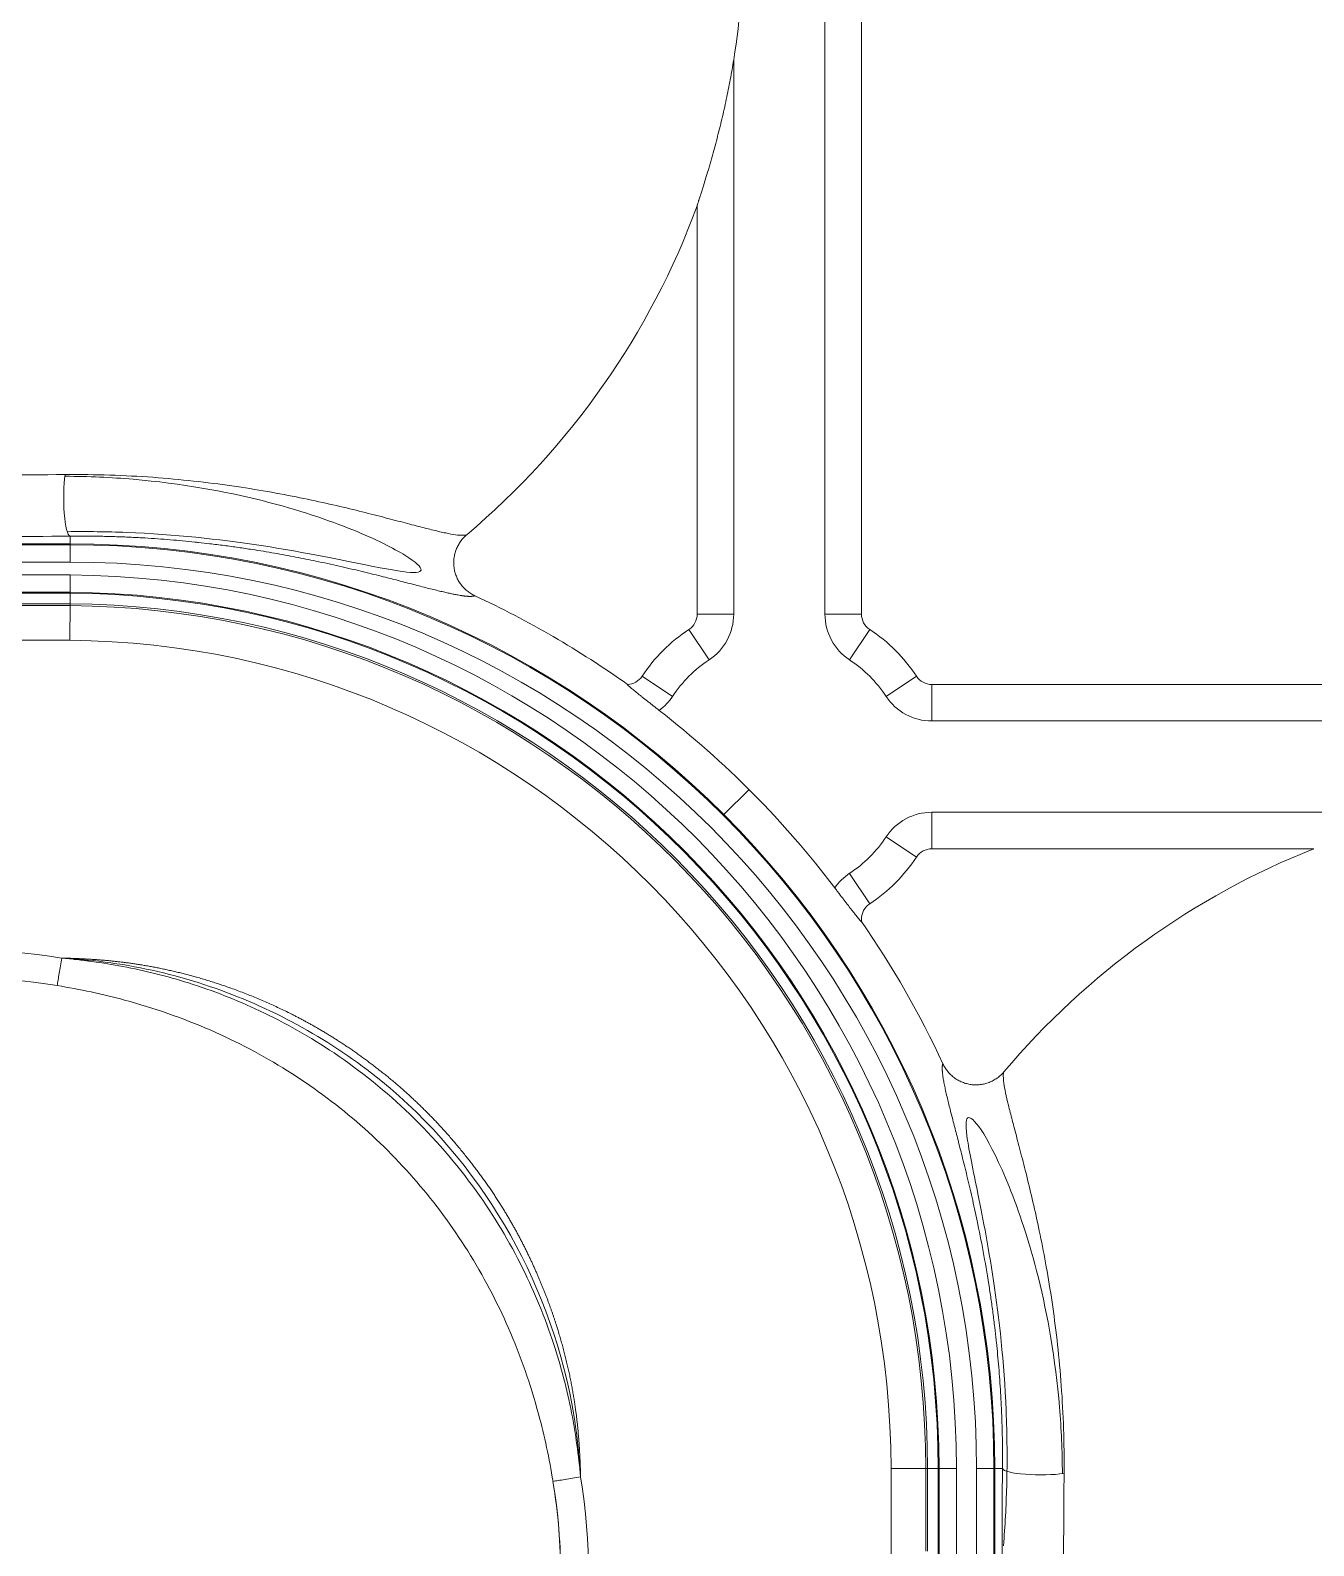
# Model space of a CAD drawing. Header units: millimetres. Extents: x 409 to 2276, y 1039 to 1674.
# Drawn here: x 1750.04 to 1785.18, y 1463.05 to 1504.55 of the extents above; entities that cross this region are included whole.
import ezdxf

# ---------------------------------------------------------------- set-up
doc = ezdxf.new("R2010")
doc.units = ezdxf.units.MM
doc.layers.add('粗实线层', color=7, linetype='Continuous', lineweight=35)

msp = doc.modelspace()

# ---------------------------------------------------------------- linework, layer by layer
at = {"layer": '粗实线层', "lineweight": 20}
for p, q in [((1771.8, 1488.56), (1771.8, 1521.94)), ((1772.8, 1488.56), (1772.8, 1521.94)), ((1769.3, 1488.56), (1769.3, 1503.745)), ((1768.3, 1488.56), (1768.3, 1499.744)), ((1751.126, 1490.486), (1743.091, 1490.486)), ((1743.091, 1490.462), (1751.126, 1490.462)), ((1751.126, 1490.486), (1751.126, 1490.697)), ((1751.126, 1489.987), (1751.126, 1490.486)), ((1751.126, 1489.987), (1743.091, 1489.987)), ((1751.132, 1489.636), (1742.53, 1489.636)), ((1751.127, 1489.137), (1751.127, 1489.636)), ((1742.53, 1489.162), (1751.127, 1489.162)), ((1751.127, 1489.137), (1742.53, 1489.137)), ((1751.127, 1489.137), (1751.126, 1488.844)), ((1751.126, 1488.795), (1742.778, 1488.795)), ((1742.784, 1488.844), (1751.126, 1488.844)), ((1751.118, 1487.846), (1751.126, 1488.844)), ((1768.3, 1488.56), (1769.3, 1488.56)), ((1771.8, 1488.56), (1772.8, 1488.56)), ((1768.075, 1488.143), (1768.625, 1487.308)), ((1772.475, 1487.308), (1773.025, 1488.143)), ((1742.784, 1487.846), (1751.118, 1487.846)), ((1766.792, 1486.859), (1767.627, 1486.309)), ((1773.473, 1486.309), (1774.308, 1486.859)), ((1805.85, 1486.634), (1774.726, 1486.634)), ((1774.726, 1485.634), (1774.726, 1486.634)), ((1805.85, 1485.634), (1774.726, 1485.634)), ((1769.034, 1483.069), (1769.72, 1483.755)), ((1774.726, 1483.134), (1774.726, 1482.134)), ((1774.726, 1483.134), (1788.641, 1483.134)), ((1773.473, 1482.459), (1774.308, 1481.909)), ((1774.726, 1482.134), (1785.185, 1482.134)), ((1772.475, 1481.461), (1773.025, 1480.626)), ((1773.611, 1465.161), (1774.61, 1465.161)), ((1773.611, 1465.161), (1773.611, 1462.376)), ((1774.56, 1465.161), (1774.56, 1462.895)), ((1774.61, 1465.161), (1774.61, 1462.895)), ((1774.902, 1465.161), (1774.61, 1465.161)), ((1774.902, 1465.161), (1775.401, 1465.161)), ((1774.902, 1414.161), (1774.902, 1465.161)), ((1774.927, 1465.161), (1774.927, 1414.161)), ((1775.401, 1414.161), (1775.401, 1465.161)), ((1775.952, 1414.161), (1775.952, 1465.161)), ((1775.952, 1465.161), (1776.452, 1465.161)), ((1776.427, 1465.161), (1776.427, 1414.161)), ((1776.452, 1465.161), (1776.662, 1465.161)), ((1776.452, 1414.161), (1776.452, 1465.161))]:
    msp.add_line(p, q, dxfattribs=at)
for centre, radius, start, end in [((1750.626, 1464.661), 81.183, 0, 90), ((1750.626, 1464.661), 81.157, 0, 90), ((1750.626, 1464.661), 80.657, 0, 90), ((1750.626, 1464.661), 80.158, 0, 90), ((1750.626, 1464.661), 79.683, 0, 90), ((1750.626, 1464.661), 79.659, 0, 90), ((1750.626, 1464.661), 79.603, 0, 90), ((1750.626, 1464.661), 79.579, 0, 90), ((1750.626, 1464.661), 79.104, 0, 90), ((1750.626, 1464.661), 71.5, 0, 90), ((1750.626, 1464.661), 70, 0, 90), ((1750.626, 1464.661), 70, 360, 90), ((1750.626, 1464.661), 66, 0, 90), ((1748.126, 1507.161), 21.448, 350.8348, 0), ((1748.126, 1507.161), 21.494, 310.1627, 339.8127), ((1751.126, 1465.161), 25.325, 0, 90), ((1751.126, 1465.161), 25.3, 0, 90), ((1751.126, 1465.161), 24.826, 0, 90), ((1750.925, 1465.161), 24.476, 0, 89.5176), ((1750.925, 1465.161), 24.001, 0, 89.5177), ((1750.925, 1465.161), 23.976, 0, 89.5172), ((1750.925, 1465.161), 23.684, 0, 89.5143), ((1750.925, 1465.161), 23.634, 0, 89.5143), ((1751.126, 1465.161), 26.349, 54.5859, 65.1195), ((1767.8, 1488.56), 0.5, 303.367, 360), ((1767.8, 1488.56), 1.5, 303.367, 360), ((1773.3, 1488.56), 1.5, 180, 236.633), ((1773.3, 1488.56), 0.5, 180, 236.633), ((1770.55, 1484.384), 4.5, 123.367, 146.633), ((1770.55, 1484.384), 4.5, 33.367, 56.633), ((1750.925, 1465.161), 22.685, 0, 89.5134), ((1770.55, 1484.384), 3.5, 123.367, 146.633), ((1770.55, 1484.384), 3.5, 33.367, 56.633), ((1766.374, 1487.134), 0.5, 272.3531, 326.633), ((1774.726, 1487.134), 0.5, 213.367, 270), ((1766.374, 1487.134), 1.5, 306.2683, 326.633), ((1774.726, 1487.134), 1.5, 213.367, 270), ((1751.126, 1465.161), 26.296, 37.2132, 52.1498), ((1774.726, 1481.634), 1.5, 90, 146.633), ((1770.55, 1484.384), 3.5, 303.367, 326.633), ((1774.726, 1481.634), 0.5, 90, 146.633), ((1793.126, 1462.161), 21.494, 111.6831, 139.8373), ((1770.55, 1484.384), 4.5, 303.367, 326.633), ((1773.3, 1480.209), 1.5, 123.367, 145.2034), ((1773.3, 1480.209), 0.5, 123.367, 180), ((1751.126, 1465.161), 26.349, 24.8805, 34.6562), ((1748.126, 1462.161), 17.205, 80.7357, 98.8461), ((1748.126, 1462.161), 16.44, 80.7353, 98.8461), ((1748.126, 1462.161), 16.44, 80.7357, 98.8461), ((1748.126, 1462.161), 16.44, 351.1539, 9.2643), ((1748.126, 1462.161), 16.44, 0, 9.2643), ((1748.126, 1462.161), 17.205, 351.1539, 9.2643)]:
    msp.add_arc(centre, radius, start, end, dxfattribs=at)
for centre, major_axis, ratio, start_param, end_param in [((1748.126, 1493.226), (16.356, 0), 0.052336, 4.419719, 4.888567), ((1751.126, 1491.695), (0.009, -1), 0.175028, 3.952861, 6.230004), ((1748.126, 1491.579), (17.117, 0), 0.052336, 4.419719, 4.888567), ((1777.544, 1462.161), (0, -17.117), 0.052336, 4.536211, 6.003218), ((1777.661, 1465.161), (-1, 0.009), 0.175028, 0.053181, 2.330324), ((1779.191, 1462.161), (0, -16.356), 0.052336, 4.536211, 4.712389)]:
    msp.add_ellipse(centre, major_axis=major_axis, ratio=ratio, start_param=start_param, end_param=end_param, dxfattribs=at)
for points, degree, knots in [([(1768.3, 1499.744), (1768.3, 1499.745), (1768.301, 1499.749), (1768.303, 1499.758), (1768.304, 1499.762), (1768.307, 1499.77), (1768.308, 1499.774), (1768.312, 1499.789), (1768.316, 1499.8), (1768.323, 1499.825), (1768.328, 1499.839), (1768.335, 1499.861), (1768.337, 1499.869), (1768.342, 1499.884), (1768.345, 1499.892), (1768.352, 1499.916), (1768.358, 1499.933), (1768.374, 1499.985), (1768.386, 1500.021), (1768.404, 1500.077), (1768.41, 1500.097), (1768.422, 1500.135), (1768.429, 1500.155), (1768.447, 1500.214), (1768.46, 1500.254), (1768.498, 1500.375), (1768.524, 1500.458), (1768.575, 1500.626), (1768.6, 1500.711), (1768.638, 1500.841), (1768.651, 1500.884), (1768.676, 1500.972), (1768.689, 1501.015), (1768.726, 1501.146), (1768.75, 1501.234), (1768.798, 1501.41), (1768.821, 1501.498), (1768.89, 1501.764), (1768.935, 1501.941), (1769.019, 1502.298), (1769.059, 1502.477), (1769.135, 1502.837), (1769.171, 1503.018), (1769.239, 1503.381), (1769.271, 1503.562), (1769.3, 1503.745)], 3, [0, 0, 0, 0, 0.015625, 0.015625, 0.023437, 0.023437, 0.03125, 0.03125, 0.046875, 0.046875, 0.0625, 0.0625, 0.070312, 0.070312, 0.078125, 0.078125, 0.09375, 0.09375, 0.125, 0.125, 0.140625, 0.140625, 0.15625, 0.15625, 0.1875, 0.1875, 0.25, 0.25, 0.3125, 0.3125, 0.34375, 0.34375, 0.375, 0.375, 0.4375, 0.4375, 0.5, 0.5, 0.625, 0.625, 0.75, 0.75, 0.875, 0.875, 1, 1, 1, 1]), ([(1751.05, 1490.818), (1751.601, 1490.826), (1752.145, 1490.819), (1754.009, 1490.746), (1755.219, 1490.609), (1757.252, 1490.305), (1758.09, 1490.137), (1760.078, 1489.735), (1760.716, 1489.617), (1760.75, 1489.844), (1760.602, 1489.985), (1759.988, 1490.363), (1759.514, 1490.606), (1758.218, 1491.132), (1757.393, 1491.417), (1755.375, 1491.923), (1754.177, 1492.141), (1752.256, 1492.305), (1751.627, 1492.333), (1750.986, 1492.336)], 3, [0, 0, 0, 0, 0.044236, 0.044236, 0.157275, 0.157275, 0.270314, 0.270314, 0.496392, 0.496392, 0.609431, 0.609431, 0.72247, 0.72247, 0.835509, 0.835509, 0.948548, 0.948548, 1, 1, 1, 1]), ([(1761.989, 1490.735), (1761.961, 1490.724), (1761.922, 1490.719), (1761.818, 1490.719), (1761.754, 1490.724), (1761.602, 1490.746), (1761.514, 1490.762), (1761.314, 1490.804), (1761.201, 1490.83), (1760.951, 1490.891), (1760.813, 1490.926), (1760.513, 1491.004), (1760.35, 1491.047), (1759.997, 1491.14), (1759.808, 1491.189), (1759.404, 1491.293), (1759.188, 1491.348), (1758.73, 1491.46), (1758.487, 1491.517), (1757.975, 1491.633), (1757.705, 1491.691), (1757.137, 1491.806), (1756.84, 1491.863), (1756.219, 1491.972), (1755.894, 1492.024), (1755.22, 1492.121), (1754.871, 1492.166), (1754.148, 1492.245), (1753.774, 1492.28), (1753.008, 1492.335), (1752.615, 1492.356), (1751.814, 1492.382), (1751.406, 1492.387), (1750.993, 1492.383)], 3, [0, 0, 0, 0, 0.0625, 0.0625, 0.125, 0.125, 0.1875, 0.1875, 0.25, 0.25, 0.3125, 0.3125, 0.375, 0.375, 0.4375, 0.4375, 0.5, 0.5, 0.5625, 0.5625, 0.625, 0.625, 0.6875, 0.6875, 0.75, 0.75, 0.8125, 0.8125, 0.875, 0.875, 0.9375, 0.9375, 1, 1, 1, 1]), ([(1754.639, 1490.524), (1754.607, 1490.528), (1754.465, 1490.543), (1754.21, 1490.568), (1753.871, 1490.598), (1753.528, 1490.624), (1753.266, 1490.641), (1753.088, 1490.651), (1752.996, 1490.656), (1752.904, 1490.661), (1752.812, 1490.665), (1752.72, 1490.67), (1752.627, 1490.674), (1752.534, 1490.677), (1752.442, 1490.68), (1752.349, 1490.684), (1752.256, 1490.686), (1752.162, 1490.689), (1752.069, 1490.691), (1751.975, 1490.693), (1751.882, 1490.695), (1751.788, 1490.696), (1751.694, 1490.697), (1751.599, 1490.698), (1751.505, 1490.698), (1751.411, 1490.698), (1751.316, 1490.698), (1751.221, 1490.698), (1751.158, 1490.697), (1751.126, 1490.697)], 3, [0, 0, 0, 0, 0.029099, 0.130957, 0.23207, 0.332553, 0.43252, 0.458705, 0.484838, 0.510921, 0.536956, 0.562946, 0.588893, 0.614799, 0.640665, 0.666496, 0.692292, 0.718056, 0.743791, 0.769497, 0.795179, 0.820838, 0.846476, 0.872096, 0.897699, 0.923289, 0.948868, 0.974437, 1, 1, 1, 1]), ([(1761.809, 1489.074), (1761.789, 1489.077), (1761.734, 1489.087), (1761.638, 1489.105), (1761.518, 1489.13), (1761.387, 1489.16), (1761.193, 1489.205), (1760.919, 1489.273), (1760.541, 1489.371), (1760.118, 1489.48), (1759.64, 1489.602), (1759.105, 1489.734), (1758.509, 1489.874), (1757.907, 1490.005), (1757.311, 1490.124), (1756.731, 1490.231), (1756.203, 1490.318), (1755.739, 1490.387), (1755.349, 1490.441), (1754.982, 1490.486), (1754.743, 1490.513), (1754.639, 1490.524)], 3, [0, 0, 0, 0, 0.022547, 0.058416, 0.094223, 0.129988, 0.165734, 0.241092, 0.315401, 0.388875, 0.461737, 0.539151, 0.615168, 0.690103, 0.750341, 0.809601, 0.868083, 0.90355, 0.938657, 0.973457, 1, 1, 1, 1]), ([(1761.989, 1490.735), (1761.957, 1490.708), (1761.897, 1490.65), (1761.844, 1490.585), (1761.808, 1490.534), (1761.796, 1490.517), (1761.774, 1490.481), (1761.763, 1490.463), (1761.733, 1490.408), (1761.698, 1490.332), (1761.673, 1490.253), (1761.658, 1490.192), (1761.654, 1490.171), (1761.646, 1490.13), (1761.643, 1490.109), (1761.635, 1490.047), (1761.631, 1489.964), (1761.636, 1489.88), (1761.645, 1489.818), (1761.648, 1489.797), (1761.656, 1489.756), (1761.661, 1489.736), (1761.677, 1489.675), (1761.69, 1489.636), (1761.713, 1489.578), (1761.722, 1489.559), (1761.74, 1489.521), (1761.749, 1489.502), (1761.78, 1489.447), (1761.825, 1489.377), (1761.879, 1489.313), (1761.922, 1489.267), (1761.937, 1489.253), (1761.968, 1489.224), (1761.984, 1489.21), (1762.032, 1489.171), (1762.1, 1489.122), (1762.174, 1489.082), (1762.212, 1489.064)], 3, [0, 0, 0, 0, 0.0625, 0.125, 0.125, 0.15625, 0.15625, 0.1875, 0.1875, 0.25, 0.3125, 0.3125, 0.34375, 0.34375, 0.375, 0.375, 0.4375, 0.5, 0.5, 0.53125, 0.53125, 0.5625, 0.5625, 0.625, 0.625, 0.65625, 0.65625, 0.6875, 0.6875, 0.75, 0.8125, 0.8125, 0.84375, 0.84375, 0.875, 0.875, 0.9375, 1, 1, 1, 1]), ([(1762.212, 1489.064), (1762.21, 1489.064), (1762.207, 1489.062), (1762.202, 1489.061), (1762.196, 1489.059), (1762.191, 1489.057), (1762.185, 1489.056), (1762.179, 1489.055), (1762.173, 1489.053), (1762.166, 1489.052), (1762.16, 1489.051), (1762.153, 1489.05), (1762.146, 1489.049), (1762.138, 1489.049), (1762.131, 1489.048), (1762.123, 1489.048), (1762.115, 1489.047), (1762.107, 1489.047), (1762.099, 1489.047), (1762.09, 1489.046), (1762.081, 1489.046), (1762.072, 1489.046), (1762.063, 1489.047), (1762.053, 1489.047), (1762.044, 1489.047), (1762.034, 1489.048), (1762.024, 1489.048), (1762.013, 1489.049), (1762.003, 1489.05), (1761.992, 1489.051), (1761.981, 1489.051), (1761.97, 1489.053), (1761.958, 1489.054), (1761.946, 1489.055), (1761.935, 1489.056), (1761.922, 1489.058), (1761.91, 1489.059), (1761.898, 1489.061), (1761.885, 1489.063), (1761.872, 1489.064), (1761.859, 1489.066), (1761.838, 1489.069), (1761.822, 1489.072), (1761.809, 1489.074)], 3, [0, 0, 0, 0, 0.023631, 0.047251, 0.07086, 0.094459, 0.118048, 0.141627, 0.165197, 0.188758, 0.212309, 0.235852, 0.259387, 0.282913, 0.306432, 0.329943, 0.353446, 0.376943, 0.400433, 0.423916, 0.447393, 0.470864, 0.49433, 0.51779, 0.541245, 0.564695, 0.58814, 0.611581, 0.635018, 0.658452, 0.681881, 0.705308, 0.728731, 0.752152, 0.775571, 0.798987, 0.822401, 0.845814, 0.869225, 0.892636, 0.916045, 0.939454, 1, 1, 1, 1]), ([(1767.262, 1485.925), (1767.207, 1485.968), (1767.153, 1486.01), (1767.073, 1486.072), (1767.047, 1486.092), (1767.008, 1486.123), (1766.995, 1486.133), (1766.969, 1486.154), (1766.956, 1486.164), (1766.893, 1486.213), (1766.844, 1486.252), (1766.775, 1486.306), (1766.752, 1486.324), (1766.72, 1486.35), (1766.709, 1486.359), (1766.687, 1486.376), (1766.677, 1486.384), (1766.626, 1486.425), (1766.589, 1486.456), (1766.538, 1486.498), (1766.521, 1486.511), (1766.499, 1486.53), (1766.491, 1486.537), (1766.477, 1486.549), (1766.471, 1486.554), (1766.451, 1486.571), (1766.44, 1486.581), (1766.425, 1486.595), (1766.42, 1486.599), (1766.412, 1486.607), (1766.409, 1486.611), (1766.399, 1486.621), (1766.395, 1486.626), (1766.391, 1486.633), (1766.392, 1486.635), (1766.395, 1486.635)], 3, [0, 0, 0, 0, 0.125, 0.125, 0.1875, 0.1875, 0.21875, 0.21875, 0.25, 0.25, 0.375, 0.375, 0.4375, 0.4375, 0.46875, 0.46875, 0.5, 0.5, 0.625, 0.625, 0.6875, 0.6875, 0.71875, 0.71875, 0.75, 0.75, 0.8125, 0.8125, 0.84375, 0.84375, 0.875, 0.875, 0.9375, 0.9375, 1, 1, 1, 1]), ([(1772.8, 1480.135), (1772.796, 1480.137), (1772.79, 1480.143), (1772.776, 1480.158), (1772.767, 1480.168), (1772.752, 1480.185), (1772.747, 1480.191), (1772.737, 1480.204), (1772.731, 1480.21), (1772.714, 1480.231), (1772.702, 1480.245), (1772.665, 1480.291), (1772.638, 1480.325), (1772.594, 1480.38), (1772.579, 1480.4), (1772.548, 1480.439), (1772.533, 1480.459), (1772.484, 1480.521), (1772.45, 1480.565), (1772.406, 1480.622), (1772.397, 1480.634), (1772.379, 1480.658), (1772.37, 1480.67), (1772.342, 1480.706), (1772.324, 1480.73), (1772.267, 1480.804), (1772.228, 1480.855), (1772.179, 1480.919), (1772.169, 1480.932), (1772.149, 1480.959), (1772.139, 1480.972), (1772.109, 1481.012), (1772.089, 1481.038), (1772.068, 1481.065)], 3, [0, 0, 0, 0, 0.0625, 0.0625, 0.125, 0.125, 0.15625, 0.15625, 0.1875, 0.1875, 0.25, 0.25, 0.375, 0.375, 0.4375, 0.4375, 0.5, 0.5, 0.625, 0.625, 0.65625, 0.65625, 0.6875, 0.6875, 0.75, 0.75, 0.875, 0.875, 0.90625, 0.90625, 0.9375, 0.9375, 1, 1, 1, 1]), ([(1750.773, 1478.387), (1750.781, 1478.433), (1750.789, 1478.485), (1750.808, 1478.599), (1750.818, 1478.66), (1750.839, 1478.79), (1750.85, 1478.858), (1750.873, 1478.998), (1750.884, 1479.07), (1750.896, 1479.141)], 3, [0, 0, 0, 0, 0.25, 0.25, 0.5, 0.5, 0.75, 0.75, 1, 1, 1, 1]), ([(1750.896, 1479.141), (1751.458, 1479.089), (1752.634, 1478.935), (1754.459, 1478.474), (1756.42, 1477.708), (1758.484, 1476.537), (1760.513, 1474.898), (1762.251, 1472.888), (1763.538, 1470.744), (1764.382, 1468.683), (1764.886, 1466.761), (1765.052, 1465.523), (1765.107, 1464.931)], 3, [0, 0, 0, 0, 0.076224, 0.16117, 0.256698, 0.364347, 0.486915, 0.614889, 0.729119, 0.83015, 0.919782, 1, 1, 1, 1]), ([(1750.896, 1479.141), (1751.458, 1479.128), (1751.928, 1479.092), (1752.492, 1479.048), (1753.024, 1478.963), (1754.224, 1478.772), (1755.412, 1478.359), (1756.776, 1477.886), (1758.006, 1477.161), (1758.701, 1476.751), (1759.354, 1476.26), (1760.061, 1475.729), (1760.682, 1475.131), (1761.317, 1474.519), (1761.899, 1473.802), (1762.456, 1473.117), (1762.906, 1472.403), (1763.324, 1471.742), (1763.67, 1471.026), (1763.988, 1470.369), (1764.239, 1469.685), (1764.697, 1468.438), (1764.91, 1467.171), (1765.005, 1466.609), (1765.053, 1466.016), (1765.095, 1465.512), (1765.107, 1464.931)], 2, [0, 0, 0, 0.0625, 0.0625, 0.125, 0.125, 0.25, 0.25, 0.375, 0.375, 0.4375, 0.4375, 0.5, 0.5, 0.5625, 0.5625, 0.625, 0.625, 0.6875, 0.6875, 0.75, 0.75, 0.875, 0.875, 0.9375, 0.9375, 1, 1, 1]), ([(1765.071, 1465.283), (1765.071, 1465.295), (1765.07, 1465.308), (1765.065, 1465.431), (1765.056, 1465.54), (1765.007, 1466.084), (1764.946, 1466.517), (1764.223, 1470.378), (1762.333, 1473.598), (1758.294, 1476.877), (1756.749, 1477.733), (1754.273, 1478.603), (1753.43, 1478.821), (1752.136, 1479.03), (1751.701, 1479.089), (1751.256, 1479.106), (1751.249, 1479.106), (1751.242, 1479.106)], 3, [0, 0, 0, 0, 0.001813, 0.001813, 0.017154, 0.017154, 0.078519, 0.078519, 0.569439, 0.569439, 0.814899, 0.814899, 0.937629, 0.937629, 0.998994, 0.998994, 1, 1, 1, 1]), ([(1750.773, 1478.387), (1751.396, 1478.285), (1752.828, 1477.981), (1754.962, 1477.237), (1757.099, 1476.112), (1759.006, 1474.709), (1760.669, 1473.046), (1762.073, 1471.141), (1763.199, 1469.004), (1763.945, 1466.867), (1764.25, 1465.432), (1764.352, 1464.808)], 3, [0, 0, 0, 0, 0.091118, 0.211535, 0.328064, 0.442818, 0.5569, 0.671512, 0.788047, 0.908701, 1, 1, 1, 1]), ([(1775.032, 1475.891), (1775.032, 1475.891), (1775.03, 1475.9), (1775.028, 1475.918), (1775.024, 1475.944), (1775.021, 1475.97), (1775.019, 1475.994), (1775.016, 1476.017), (1775.015, 1476.04), (1775.013, 1476.061), (1775.012, 1476.082), (1775.012, 1476.101), (1775.011, 1476.12), (1775.012, 1476.138), (1775.012, 1476.155), (1775.013, 1476.171), (1775.015, 1476.186), (1775.017, 1476.2), (1775.019, 1476.213), (1775.022, 1476.225), (1775.026, 1476.237), (1775.028, 1476.243), (1775.029, 1476.247)], 3, [0, 0, 0, 0, 0.000009, 0.052406, 0.104815, 0.157238, 0.209677, 0.262135, 0.314614, 0.367118, 0.419649, 0.472209, 0.524802, 0.577428, 0.630092, 0.682796, 0.735542, 0.788334, 0.841172, 0.894061, 0.947003, 1, 1, 1, 1]), ([(1775.029, 1476.247), (1775.047, 1476.208), (1775.087, 1476.135), (1775.136, 1476.067), (1775.175, 1476.019), (1775.189, 1476.003), (1775.217, 1475.972), (1775.232, 1475.957), (1775.278, 1475.914), (1775.342, 1475.86), (1775.412, 1475.815), (1775.467, 1475.785), (1775.485, 1475.775), (1775.523, 1475.757), (1775.543, 1475.748), (1775.601, 1475.725), (1775.68, 1475.699), (1775.762, 1475.682), (1775.824, 1475.674), (1775.845, 1475.672), (1775.887, 1475.669), (1775.908, 1475.668), (1775.97, 1475.668), (1776.012, 1475.67), (1776.074, 1475.678), (1776.094, 1475.681), (1776.136, 1475.688), (1776.156, 1475.693), (1776.218, 1475.708), (1776.297, 1475.733), (1776.373, 1475.768), (1776.428, 1475.798), (1776.446, 1475.809), (1776.482, 1475.831), (1776.499, 1475.842), (1776.55, 1475.879), (1776.615, 1475.931), (1776.673, 1475.992), (1776.7, 1476.024)], 3, [0, 0, 0, 0, 0.0625, 0.125, 0.125, 0.15625, 0.15625, 0.1875, 0.1875, 0.25, 0.3125, 0.3125, 0.34375, 0.34375, 0.375, 0.375, 0.4375, 0.5, 0.5, 0.53125, 0.53125, 0.5625, 0.5625, 0.625, 0.625, 0.65625, 0.65625, 0.6875, 0.6875, 0.75, 0.8125, 0.8125, 0.84375, 0.84375, 0.875, 0.875, 0.9375, 1, 1, 1, 1]), ([(1776.489, 1468.673), (1776.477, 1468.791), (1776.448, 1469.045), (1776.4, 1469.427), (1776.346, 1469.82), (1776.259, 1470.393), (1776.134, 1471.122), (1775.977, 1471.91), (1775.827, 1472.595), (1775.688, 1473.188), (1775.558, 1473.71), (1775.442, 1474.167), (1775.354, 1474.505), (1775.288, 1474.763), (1775.239, 1474.955), (1775.194, 1475.134), (1775.151, 1475.308), (1775.113, 1475.474), (1775.079, 1475.63), (1775.051, 1475.77), (1775.037, 1475.853), (1775.032, 1475.891)], 3, [0, 0, 0, 0, 0.029466, 0.064057, 0.098959, 0.134225, 0.221328, 0.31042, 0.384279, 0.459203, 0.535501, 0.602826, 0.670951, 0.709104, 0.747439, 0.785983, 0.824768, 0.868318, 0.912014, 0.955895, 1, 1, 1, 1]), ([(1778.348, 1465.028), (1778.352, 1465.441), (1778.347, 1465.849), (1778.321, 1466.65), (1778.3, 1467.043), (1778.245, 1467.809), (1778.21, 1468.183), (1778.131, 1468.906), (1778.086, 1469.255), (1777.989, 1469.929), (1777.937, 1470.254), (1777.828, 1470.875), (1777.771, 1471.172), (1777.656, 1471.74), (1777.598, 1472.01), (1777.482, 1472.522), (1777.425, 1472.765), (1777.313, 1473.223), (1777.258, 1473.439), (1777.154, 1473.843), (1777.105, 1474.032), (1777.012, 1474.385), (1776.969, 1474.548), (1776.891, 1474.848), (1776.856, 1474.986), (1776.765, 1475.361), (1776.722, 1475.561), (1776.69, 1475.789), (1776.684, 1475.853), (1776.684, 1475.956), (1776.689, 1475.996), (1776.7, 1476.024)], 3, [0, 0, 0, 0, 0.0625, 0.0625, 0.125, 0.125, 0.1875, 0.1875, 0.25, 0.25, 0.3125, 0.3125, 0.375, 0.375, 0.4375, 0.4375, 0.5, 0.5, 0.5625, 0.5625, 0.625, 0.625, 0.6875, 0.6875, 0.75, 0.75, 0.875, 0.875, 0.9375, 0.9375, 1, 1, 1, 1]), ([(1778.302, 1465.021), (1778.299, 1465.641), (1778.272, 1466.251), (1778.113, 1468.171), (1777.896, 1469.372), (1777.392, 1471.397), (1777.105, 1472.232), (1776.314, 1474.185), (1775.888, 1474.792), (1775.658, 1474.764), (1775.645, 1474.6), (1775.731, 1473.947), (1775.833, 1473.457), (1776.097, 1472.151), (1776.266, 1471.31), (1776.57, 1469.286), (1776.707, 1468.077), (1776.789, 1466.085), (1776.796, 1465.378), (1776.762, 1464.133), (1776.733, 1463.592), (1776.689, 1463.047)], 3, [0, 0, 0, 0, 0.04722, 0.04722, 0.154507, 0.154507, 0.261793, 0.261793, 0.476367, 0.476367, 0.583653, 0.583653, 0.69094, 0.69094, 0.798226, 0.798226, 0.905513, 0.905513, 0.959156, 0.959156, 1, 1, 1, 1]), ([(1776.662, 1465.161), (1776.662, 1465.177), (1776.662, 1465.207), (1776.663, 1465.253), (1776.663, 1465.299), (1776.663, 1465.345), (1776.663, 1465.39), (1776.663, 1465.436), (1776.663, 1465.482), (1776.663, 1465.528), (1776.663, 1465.573), (1776.663, 1465.619), (1776.663, 1465.664), (1776.662, 1465.71), (1776.662, 1465.755), (1776.661, 1465.801), (1776.661, 1465.846), (1776.66, 1465.892), (1776.659, 1465.937), (1776.659, 1465.982), (1776.658, 1466.028), (1776.657, 1466.073), (1776.656, 1466.118), (1776.655, 1466.163), (1776.654, 1466.208), (1776.652, 1466.253), (1776.651, 1466.299), (1776.65, 1466.344), (1776.648, 1466.389), (1776.647, 1466.434), (1776.645, 1466.478), (1776.644, 1466.523), (1776.642, 1466.568), (1776.641, 1466.613), (1776.639, 1466.658), (1776.637, 1466.703), (1776.635, 1466.747), (1776.633, 1466.792), (1776.631, 1466.837), (1776.629, 1466.881), (1776.627, 1466.926), (1776.624, 1466.97), (1776.622, 1467.015), (1776.62, 1467.059), (1776.617, 1467.104), (1776.615, 1467.148), (1776.612, 1467.192), (1776.604, 1467.34), (1776.587, 1467.588), (1776.56, 1467.935), (1776.53, 1468.278), (1776.505, 1468.523), (1776.492, 1468.654), (1776.489, 1468.673)], 3, [0, 0, 0, 0, 0.01236, 0.024722, 0.037085, 0.04945, 0.061817, 0.074186, 0.086558, 0.098933, 0.111311, 0.123693, 0.136078, 0.148467, 0.16086, 0.173258, 0.18566, 0.198068, 0.21048, 0.222898, 0.235322, 0.247752, 0.260188, 0.272631, 0.28508, 0.297537, 0.31, 0.322472, 0.334951, 0.347438, 0.359933, 0.372437, 0.38495, 0.397472, 0.410003, 0.422544, 0.435094, 0.447655, 0.460226, 0.472808, 0.4854, 0.498003, 0.510618, 0.523244, 0.535882, 0.548533, 0.561195, 0.57387, 0.674973, 0.776614, 0.878912, 0.981985, 1, 1, 1, 1]), ([(1764.352, 1464.808), (1764.395, 1464.815), (1764.444, 1464.823), (1764.555, 1464.841), (1764.616, 1464.851), (1764.748, 1464.872), (1764.818, 1464.884), (1764.961, 1464.907), (1765.034, 1464.919), (1765.107, 1464.931)], 3, [0, 0, 0, 0, 0.25, 0.25, 0.5, 0.5, 0.75, 0.75, 1, 1, 1, 1])]:
    msp.add_open_spline(points, degree=degree, knots=knots, dxfattribs=at)
msp.add_open_spline([(1772.8, 1480.209), (1772.8, 1480.184), (1772.8, 1480.159), (1772.8, 1480.135)], degree=3, dxfattribs=at)

doc.saveas('drawing.dxf')
